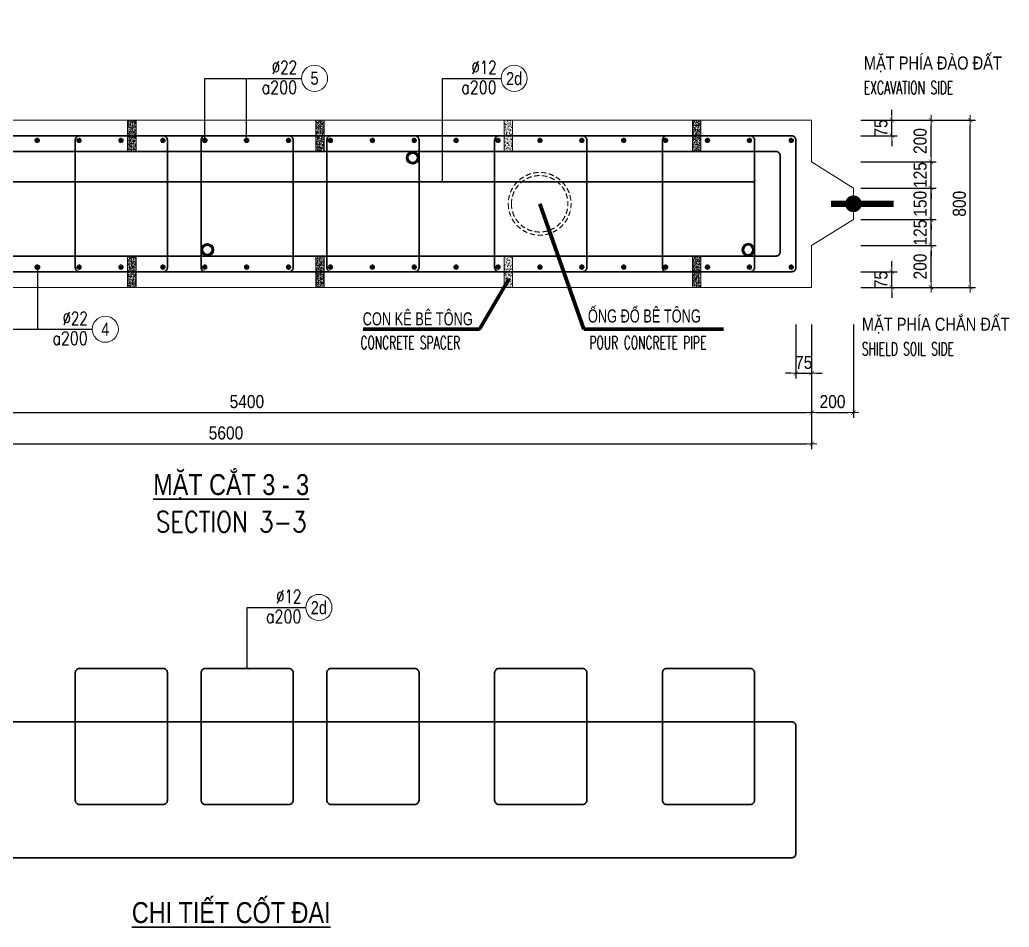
# Model space of a CAD drawing. Header units: millimetres. Extents: x -642477 to 1168880, y -27982 to 330379.
# Drawn here: x 269830 to 284021, y 69044 to 82064 of the extents above; entities that cross this region are included whole.
import ezdxf
from ezdxf.enums import TextEntityAlignment as Align

# ---------------------------------------------------------------- set-up
doc = ezdxf.new("R2010")
doc.units = ezdxf.units.MM
doc.linetypes.add('HIDDEN', pattern=[0.375, 0.25, -0.125])
doc.linetypes.add('HIDDEN2', pattern=[4.7625, 3.175, -1.5875])
doc.layers.get('0').update_dxf_attribs({"lineweight": 20})
doc.layers.get('Defpoints').update_dxf_attribs({"color": 151, "lineweight": 9})
for name, color, linetype, lineweight in [('NDC_S_BEAM', 3, 'HIDDEN2', 20), ('NDC_S_BREAK-LINE', 1, 'Continuous', 15), ('NDC_S_DIAPHGRAM WALL', 3, 'Continuous', 20), ('NDC_S_DIM', 1, 'Continuous', 15), ('NDC_S_ENG TITLE', 3, 'Continuous', 20), ('NDC_S_HATCH MATERIAL', 8, 'Continuous', 13), ('NDC_S_LEADER', 1, 'Continuous', 15), ('NDC_S_LEVEL TEXT', 7, 'Continuous', 20), ('NDC_S_REBAR', 4, 'Continuous', 35), ('NDC_S_VN TEXT', 7, 'Continuous', 20), ('NDC_S_VN TITLE', 6, 'Continuous', 35)]:
    doc.layers.add(name, color=color, linetype=linetype, lineweight=lineweight)
doc.layers.add('NDC_S_REBAR DES.', color=2, linetype='Continuous')
doc.styles.add('ARIAL', font='arial.ttf', dxfattribs={"width": 0.8})
doc.styles.add('NDC_ARIAL', font='arial.ttf', dxfattribs={"width": 0.85})
doc.styles.add('NDC_DIM', font='', dxfattribs={"width": 0.75})
doc.styles.add('NDC_EN TXT', font='romans.shx', dxfattribs={"width": 0.8})
doc.styles.get('NDC_DIM').set_extended_font_data('Dotum')
doc.dimstyles.new('A1-NDC-1-25 (x3)', dxfattribs={"dimscale": 75, "dimtxt": 2.5, "dimasz": 1, "dimexe": 1, "dimexo": 0, "dimgap": 0.8, "dimtad": 1, "dimdec": 0, "dimlfac": 0.333333, "dimdsep": 46, "dimtxsty": 'NDC_ARIAL', "dimblk": 'DIMMARK', "dimcen": 49999.938995, "dimdle": 1.5, "dimclrd": 1, "dimclre": 1, "dimclrt": 3, "dimadec": 0, "dimazin": 0, "dimtfac": 1, "dimtdec": 0, "dimtix": 1, "dimtmove": 2, "dimatfit": 3, "dimfxl": 1, "dimarcsym": 0})
doc.dimstyles.new('NDC_dim_25', dxfattribs={"dimscale": 25, "dimtxt": 2.2, "dimasz": 1.5, "dimexe": 1.5, "dimexo": 2.5, "dimgap": 1, "dimtad": 1, "dimdec": 0, "dimzin": 0, "dimdsep": 46, "dimtxsty": 'NDC_DIM', "dimblk": 'DIMMARK', "dimcen": 0.09, "dimdle": 1.2, "dimclrd": 1, "dimclre": 1, "dimclrt": 3, "dimadec": 0, "dimazin": 0, "dimtfac": 1, "dimtdec": 0, "dimtix": 1, "dimtofl": 0, "dimtmove": 0, "dimatfit": 3, "dimfxl": 6, "dimfxlon": 1, "dimtolj": 1, "dimtzin": 0, "dimarcsym": 0})

# ---------------------------------------------------------------- blocks, each defined once
blk = doc.blocks.new('TV_001')
at = {"layer": 'NDC_S_DIAPHGRAM WALL', "ltscale": 0.01}
for p, q in [((21086.6, 15963.3), (21044.1, 15767.9)), ((21044.1, 15767.9), (20822.1, 15688.3)), ((20822.1, 15688.3), (20790.3, 15541.7)), ((20790.3, 15541.7), (20959.2, 15377)), ((20959.2, 15377), (20916.7, 15181.6)), ((20916.7, 15181.6), (26388.8, 13991.9))]:
    blk.add_line(p, q, dxfattribs=at)
for points in [[(26558.8, 14773.6), (21086.6, 15963.3)], [(26558.8, 14773.6), (26516.3, 14578.2), (26294.3, 14498.5), (26262.4, 14352), (26431.3, 14187.3), (26388.8, 13991.9)]]:
    blk.add_lwpolyline(points, dxfattribs=at)
at = {"layer": 'NDC_S_DIAPHGRAM WALL', "ltscale": 50, "const_width": 30}
for points in [[(20911.1, 15592.2), (20618, 15655.9)], [(26383.3, 14402.4), (26090.1, 14466.2)]]:
    blk.add_lwpolyline(points, dxfattribs=at)
at = {"layer": 'NDC_S_DIAPHGRAM WALL', "ltscale": 50, "const_width": 40}
for points in [[(20825.8, 15610.7, -1), (20786.7, 15619.2, -1)], [(26297.9, 14421, -1), (26258.8, 14429.5, -1)]]:
    blk.add_lwpolyline(points, format="xyb", close=True, dxfattribs=at)
blk = doc.blocks.new('DIMMARK')
at = {"layer": 'NDC_S_DIM', "color": 1}
blk.add_line((-1.5, 0), (1, 0), dxfattribs=at)
at = {"layer": 'NDC_S_DIM', "color": 2, "const_width": 0.1}
blk.add_lwpolyline([(-0.42, -0.42), (0.42, 0.42)], dxfattribs=at)
blk = doc.blocks.new('Ong sieu am')
at = {"layer": 'NDC_S_HATCH MATERIAL'}
h = blk.add_hatch(dxfattribs=at)
h.set_pattern_fill('ANSI31', color=256, scale=20)
h.set_pattern_definition([(45, (0, 0), (-1.76776695, 1.76776695), [])])
h.paths.add_polyline_path([(-7119.3, 51158.9, 1), (-7179.3, 51158.9, 1)])
h.paths.add_polyline_path([(-7171.3, 51158.9, -1), (-7127.3, 51158.9, -1)], flags=16)
at = {"layer": 'NDC_S_REBAR DES.'}
for radius in [30, 22]:
    blk.add_circle((-7149.3, 51158.9), radius, dxfattribs=at)
blk = doc.blocks.new('ong do BT')
at = {"layer": 'NDC_S_HATCH MATERIAL', "linetype": 'HIDDEN', "ltscale": 100}
for radius in [150, 135]:
    blk.add_circle((-6323.7, 51237.8), radius, dxfattribs=at)
blk = doc.blocks.new('con ke BT')
at = {"layer": 'NDC_S_HATCH MATERIAL'}
h = blk.add_hatch(dxfattribs=at)
h.set_pattern_fill('AR-CONC', color=256, scale=2)
h.set_pattern_definition([(50, (0, 0), (14.3452037, -1.2550427), [1.5, -16.5]), (355, (0, 0), (-2.7750267, 15.0438427), [1.2, -13.2]), (100.451444, (1.195, -0.105), (11.570177, 13.7888), [1.274804, -14.0228422]), (46.1842, (0, 4), (21.3448266, -3.3103856), [2.25, -24.75]), (96.635635, (1.779, 3.724), (18.693239, 19.482372), [1.912207, -21.034275]), (351.184164, (0, 4), (18.693239, 19.482372), [1.8, -19.8]), (21, (2, 3), (11.938141, -8.0523778), [1.5, -16.5]), (326, (2, 3), (4.8663066, 14.503001), [1.2, -13.2]), (71.451445, (2.995, 2.329), (16.8044475, 6.450623), [1.274804, -14.0228422]), (37.5, (0, 0), (0.2431971, 6.6578771), [0, -13.04, 0, -13.4, 0, -13.25]), (7.5, (0, 0), (5.2613907, 7.8882342), [0, -7.64, 0, -12.74, 0, -5.05]), (327.5, (-4.46, 0), (10.6764487, -0.45109743), [0, -5, 0, -15.6, 0, -20.7]), (317.5, (-6.46, 0), (11.6637234, 2.0020996), [0, -6.5, 0, -10.36, 0, -14.7])])
h.paths.add_polyline_path([(-7076.9, 51430.9), (-7116.9, 51430.9), (-7116.9, 51280.9), (-7076.9, 51280.9)])
at = {"layer": 'NDC_S_BREAK-LINE'}
blk.add_lwpolyline([(-7116.9, 51430.9), (-7116.9, 51280.9), (-7076.9, 51280.9), (-7076.9, 51430.9)], close=True, dxfattribs=at)
blk = doc.blocks.new('*U2371')
at = {"layer": 'NDC_S_LEADER', "xscale": 3, "yscale": 3, "zscale": 3}
blk.add_blockref('con ke BT', (21291, -154068), dxfattribs=at)
blk = doc.blocks.new('*U2372')
at = {"layer": 'NDC_S_DIM', "color": 0, "linetype": 'ByBlock', "lineweight": -2, "transparency": 16777216}
for p in [(0, 0), (2700, 0), (5400, 0), (8100, 0), (10800, 0), (13500, 0)]:
    blk.add_blockref('*U2371', p, dxfattribs=at)
blk = doc.blocks.new('*U2373')
at = {"layer": 'NDC_S_LEADER', "xscale": 3, "yscale": 3, "zscale": 3}
blk.add_blockref('con ke BT', (21291, -154068), dxfattribs=at)
blk = doc.blocks.new('*U2374')
at = {"layer": 'NDC_S_DIM', "color": 0, "linetype": 'ByBlock', "lineweight": -2, "transparency": 16777216}
for p in [(0, 0), (2700, 0), (5400, 0), (8100, 0), (10800, 0), (13500, 0)]:
    blk.add_blockref('*U2373', p, dxfattribs=at)
blk = doc.blocks.new('*U366')
blk.add_circle((2.5, 0), 2.5)
at = {"layer": 'NDC_S_VN TEXT', "color": 3, "style": 'NDC_EN TXT'}
for tag, width, p in [('DK2', 0.75, (-0.85, 0.85)), ('KC2', 0.8, (-0.85, -2.97))]:
    blk.add_attdef(tag, text='', height=2.5, dxfattribs=dict(at, width=width)).set_placement(p, align=Align.RIGHT)
at = {"layer": 'NDC_S_VN TEXT', "color": 7, "style": 'ARIAL', "width": 0.8}
blk.add_attdef('SH3', text='', height=2.5, dxfattribs=at).set_placement((2.5, 0), align=Align.MIDDLE)
blk = doc.blocks.new('kata_block_THEP')
at = {"layer": 'NDC_S_REBAR', "color": 0}
for p, q in [((-0.5, 0), (0.5, 0)), ((-0.35, 0.35), (0.35, -0.35)), ((0.35, 0.35), (-0.35, -0.35)), ((0, 0.5), (0, -0.5))]:
    blk.add_line(p, q, dxfattribs=at)
at = {"layer": 'NDC_S_REBAR', "color": 0, "const_width": 0.0833}
blk.add_lwpolyline([(-0.5, 0, 1), (0.5, 0, 1), (-0.5, 0, 1)], format="xyb", dxfattribs=at)
blk = doc.blocks.new('*U2360')
at = {"layer": 'NDC_S_REBAR', "ltscale": 80, "xscale": 72, "yscale": 72, "zscale": 72}
blk.add_blockref('kata_block_THEP', (0, 0), dxfattribs=at)
blk = doc.blocks.new('*U2361')
at = {"layer": 'NDC_S_LEVEL TEXT', "color": 0, "linetype": 'ByBlock', "lineweight": -2, "transparency": 16777216}
for p in [(0, 0), (600.9, 0), (1201.8, 0), (1802.7, 0), (2403.6, 0), (3004.5, 0), (3605.4, 0), (4206.3, 0), (4807.2, 0), (5408.1, 0), (6009, 0), (6609.9, 0), (7210.8, 0), (7811.7, 0), (8412.6, 0), (9013.5, 0), (9614.4, 0), (10215.3, 0), (10816.2, 0), (11417.1, 0), (12018, 0), (12618.9, 0), (13219.8, 0), (13820.7, 0), (14421.6, 0), (15022.5, 0), (15623.4, 0), (16224.3, 0)]:
    blk.add_blockref('*U2360', p, dxfattribs=at)
blk = doc.blocks.new('*U2366')
at = {"layer": 'NDC_S_REBAR', "ltscale": 80, "xscale": 72, "yscale": 72, "zscale": 72}
blk.add_blockref('kata_block_THEP', (0, 0), dxfattribs=at)
blk = doc.blocks.new('*U2367')
at = {"layer": 'NDC_S_LEVEL TEXT', "color": 0, "linetype": 'ByBlock', "lineweight": -2, "transparency": 16777216}
for p in [(0, 0), (600.9, 0), (1201.8, 0), (1802.7, 0), (2403.6, 0), (3004.5, 0), (3605.4, 0), (4206.3, 0), (4807.2, 0), (5408.1, 0), (6009, 0), (6609.9, 0), (7210.8, 0), (7811.7, 0), (8412.6, 0), (9013.5, 0), (9614.4, 0), (10215.3, 0), (10816.2, 0), (11417.1, 0), (12018, 0), (12618.9, 0), (13219.8, 0), (13820.7, 0), (14421.6, 0), (15022.5, 0), (15623.4, 0), (16224.3, 0)]:
    blk.add_blockref('*U2366', p, dxfattribs=at)
blk = doc.blocks.new('*D2446')
at = {"layer": 'Defpoints', "color": 0, "ltscale": 100, "transparency": 16777216}
for p in [(281892, 78824), (282900, 78824), (281892, 78224)]:
    blk.add_point(p, dxfattribs=at)
at = {"layer": 'NDC_S_DIM', "color": 1, "lineweight": -2, "ltscale": 100, "transparency": 16777216}
for p, q in [((281892, 78824), (282975, 78824)), ((282900, 78299), (282900, 78749)), ((281892, 78224), (282975, 78224))]:
    blk.add_line(p, q, dxfattribs=at)
at = {"layer": 'NDC_S_DIM', "color": 1, "lineweight": -2, "ltscale": 100, "transparency": 16777216, "xscale": 75, "yscale": 75, "zscale": 75}
for p, rotation in [((282900, 78824), 90), ((282900, 78224), 270)]:
    blk.add_blockref('DIMMARK', p, dxfattribs=dict(at, rotation=rotation))
at = {"layer": 'NDC_S_DIM', "color": 3, "ltscale": 100, "transparency": 16777216, "insert": (282744, 78524), "char_height": 187.5, "attachment_point": 5, "rotation": 90, "style": 'NDC_ARIAL'}
blk.add_mtext('200', dxfattribs=at)
blk = doc.blocks.new('*D2447')
at = {"layer": 'Defpoints', "color": 0, "ltscale": 100, "transparency": 16777216}
for p in [(281892, 79199), (282900, 79199), (281892, 78824)]:
    blk.add_point(p, dxfattribs=at)
at = {"layer": 'NDC_S_DIM', "color": 1, "lineweight": -2, "ltscale": 100, "transparency": 16777216}
for p, q in [((282900, 79274), (282900, 79349)), ((281892, 79199), (282975, 79199)), ((282900, 78824), (282900, 79199)), ((281892, 78824), (282975, 78824)), ((282900, 78749), (282900, 78674))]:
    blk.add_line(p, q, dxfattribs=at)
at = {"layer": 'NDC_S_DIM', "color": 1, "lineweight": -2, "ltscale": 100, "transparency": 16777216, "xscale": 75, "yscale": 75, "zscale": 75}
for p, rotation in [((282900, 79199), 270), ((282900, 78824), 90)]:
    blk.add_blockref('DIMMARK', p, dxfattribs=dict(at, rotation=rotation))
at = {"layer": 'NDC_S_DIM', "color": 3, "ltscale": 100, "transparency": 16777216, "insert": (282744, 79011), "char_height": 187.5, "attachment_point": 5, "rotation": 90, "style": 'NDC_ARIAL'}
blk.add_mtext('125', dxfattribs=at)
blk = doc.blocks.new('*D2448')
at = {"layer": 'Defpoints', "color": 0, "ltscale": 100, "transparency": 16777216}
for p in [(281892, 79649), (282900, 79649), (281892, 79199)]:
    blk.add_point(p, dxfattribs=at)
at = {"layer": 'NDC_S_DIM', "color": 1, "lineweight": -2, "ltscale": 100, "transparency": 16777216}
for p, q in [((282900, 79724), (282900, 79799)), ((281892, 79649), (282975, 79649)), ((282900, 79199), (282900, 79649)), ((281892, 79199), (282975, 79199)), ((282900, 79124), (282900, 79049))]:
    blk.add_line(p, q, dxfattribs=at)
at = {"layer": 'NDC_S_DIM', "color": 1, "lineweight": -2, "ltscale": 100, "transparency": 16777216, "xscale": 75, "yscale": 75, "zscale": 75}
for p, rotation in [((282900, 79649), 270), ((282900, 79199), 90)]:
    blk.add_blockref('DIMMARK', p, dxfattribs=dict(at, rotation=rotation))
at = {"layer": 'NDC_S_DIM', "color": 3, "ltscale": 100, "transparency": 16777216, "insert": (282744, 79424), "char_height": 187.5, "attachment_point": 5, "rotation": 90, "style": 'NDC_ARIAL'}
blk.add_mtext('150', dxfattribs=at)
blk = doc.blocks.new('*D2449')
at = {"layer": 'Defpoints', "color": 0, "ltscale": 100, "transparency": 16777216}
for p in [(281892, 80024), (282900, 80024), (281892, 79649)]:
    blk.add_point(p, dxfattribs=at)
at = {"layer": 'NDC_S_DIM', "color": 1, "lineweight": -2, "ltscale": 100, "transparency": 16777216}
for p, q in [((282900, 80099), (282900, 80174)), ((281892, 80024), (282975, 80024)), ((282900, 79649), (282900, 80024)), ((281892, 79649), (282975, 79649)), ((282900, 79574), (282900, 79499))]:
    blk.add_line(p, q, dxfattribs=at)
at = {"layer": 'NDC_S_DIM', "color": 1, "lineweight": -2, "ltscale": 100, "transparency": 16777216, "xscale": 75, "yscale": 75, "zscale": 75}
for p, rotation in [((282900, 80024), 270), ((282900, 79649), 90)]:
    blk.add_blockref('DIMMARK', p, dxfattribs=dict(at, rotation=rotation))
at = {"layer": 'NDC_S_DIM', "color": 3, "ltscale": 100, "transparency": 16777216, "insert": (282744, 79836), "char_height": 187.5, "attachment_point": 5, "rotation": 90, "style": 'NDC_ARIAL'}
blk.add_mtext('125', dxfattribs=at)
blk = doc.blocks.new('*D2450')
at = {"layer": 'Defpoints', "color": 0, "ltscale": 100, "transparency": 16777216}
for p in [(281892, 80624), (282900, 80624), (281892, 80024)]:
    blk.add_point(p, dxfattribs=at)
at = {"layer": 'NDC_S_DIM', "color": 1, "lineweight": -2, "ltscale": 100, "transparency": 16777216}
for p, q in [((281892, 80624), (282975, 80624)), ((282900, 80099), (282900, 80549)), ((281892, 80024), (282975, 80024))]:
    blk.add_line(p, q, dxfattribs=at)
at = {"layer": 'NDC_S_DIM', "color": 1, "lineweight": -2, "ltscale": 100, "transparency": 16777216, "xscale": 75, "yscale": 75, "zscale": 75}
for p, rotation in [((282900, 80624), 90), ((282900, 80024), 270)]:
    blk.add_blockref('DIMMARK', p, dxfattribs=dict(at, rotation=rotation))
at = {"layer": 'NDC_S_DIM', "color": 3, "ltscale": 100, "transparency": 16777216, "insert": (282744, 80324), "char_height": 187.5, "attachment_point": 5, "rotation": 90, "style": 'NDC_ARIAL'}
blk.add_mtext('200', dxfattribs=at)
blk = doc.blocks.new('*D2451')
at = {"layer": 'Defpoints', "color": 0, "ltscale": 100, "transparency": 16777216}
for p in [(281892, 80624), (283463, 80624), (281892, 78224)]:
    blk.add_point(p, dxfattribs=at)
at = {"layer": 'NDC_S_DIM', "color": 1, "lineweight": -2, "ltscale": 100, "transparency": 16777216}
for p, q in [((281892, 80624), (283538, 80624)), ((283463, 78299), (283463, 80549)), ((281892, 78224), (283538, 78224))]:
    blk.add_line(p, q, dxfattribs=at)
at = {"layer": 'NDC_S_DIM', "color": 1, "lineweight": -2, "ltscale": 100, "transparency": 16777216, "xscale": 75, "yscale": 75, "zscale": 75}
for p, rotation in [((283463, 80624), 90), ((283463, 78224), 270)]:
    blk.add_blockref('DIMMARK', p, dxfattribs=dict(at, rotation=rotation))
at = {"layer": 'NDC_S_DIM', "color": 3, "ltscale": 100, "transparency": 16777216, "insert": (283307, 79424), "char_height": 187.5, "attachment_point": 5, "rotation": 90, "style": 'NDC_ARIAL'}
blk.add_mtext('800', dxfattribs=at)
blk = doc.blocks.new('*D2452')
at = {"layer": 'Defpoints', "color": 0, "ltscale": 100, "transparency": 16777216}
for p in [(281892, 78449), (282338, 78449), (281892, 78224)]:
    blk.add_point(p, dxfattribs=at)
at = {"layer": 'NDC_S_DIM', "color": 1, "lineweight": -2, "ltscale": 100, "transparency": 16777216}
for p, q in [((282338, 78524), (282338, 78599)), ((281892, 78449), (282413, 78449)), ((282338, 78224), (282338, 78449)), ((281892, 78224), (282413, 78224)), ((282338, 78149), (282338, 78074))]:
    blk.add_line(p, q, dxfattribs=at)
at = {"layer": 'NDC_S_DIM', "color": 1, "lineweight": -2, "ltscale": 100, "transparency": 16777216, "xscale": 75, "yscale": 75, "zscale": 75}
for p, rotation in [((282338, 78449), 270), ((282338, 78224), 90)]:
    blk.add_blockref('DIMMARK', p, dxfattribs=dict(at, rotation=rotation))
at = {"layer": 'NDC_S_DIM', "color": 3, "ltscale": 100, "transparency": 16777216, "insert": (282182, 78336), "char_height": 187.5, "attachment_point": 5, "rotation": 90, "style": 'NDC_ARIAL'}
blk.add_mtext('75', dxfattribs=at)
blk = doc.blocks.new('*D2453')
at = {"layer": 'Defpoints', "color": 0, "ltscale": 100, "transparency": 16777216}
for p in [(281892, 80624), (282338, 80624), (281892, 80399)]:
    blk.add_point(p, dxfattribs=at)
at = {"layer": 'NDC_S_DIM', "color": 1, "lineweight": -2, "ltscale": 100, "transparency": 16777216}
for p, q in [((282338, 80699), (282338, 80774)), ((281892, 80624), (282413, 80624)), ((282338, 80399), (282338, 80624)), ((281892, 80399), (282413, 80399)), ((282338, 80324), (282338, 80249))]:
    blk.add_line(p, q, dxfattribs=at)
at = {"layer": 'NDC_S_DIM', "color": 1, "lineweight": -2, "ltscale": 100, "transparency": 16777216, "xscale": 75, "yscale": 75, "zscale": 75}
for p, rotation in [((282338, 80624), 270), ((282338, 80399), 90)]:
    blk.add_blockref('DIMMARK', p, dxfattribs=dict(at, rotation=rotation))
at = {"layer": 'NDC_S_DIM', "color": 3, "ltscale": 100, "transparency": 16777216, "insert": (282182, 80511), "char_height": 187.5, "attachment_point": 5, "rotation": 90, "style": 'NDC_ARIAL'}
blk.add_mtext('75', dxfattribs=at)
blk = doc.blocks.new('*D2455')
at = {"layer": 'Defpoints', "color": 0, "ltscale": 100, "transparency": 16777216}
for p in [(280962, 77694), (281187, 77694), (281187, 76992)]:
    blk.add_point(p, dxfattribs=at)
at = {"layer": 'NDC_S_DIM', "color": 1, "lineweight": -2, "ltscale": 100, "transparency": 16777216}
for p, q in [((280962, 77694), (280962, 76917)), ((281187, 77694), (281187, 76917)), ((280887, 76992), (280812, 76992)), ((280962, 76992), (281187, 76992)), ((281262, 76992), (281337, 76992))]:
    blk.add_line(p, q, dxfattribs=at)
at = {"layer": 'NDC_S_DIM', "color": 1, "lineweight": -2, "ltscale": 100, "transparency": 16777216, "xscale": 75, "yscale": 75, "zscale": 75}
blk.add_blockref('DIMMARK', (280962, 76992), dxfattribs=at)
at = {"layer": 'NDC_S_DIM', "color": 1, "lineweight": -2, "ltscale": 100, "transparency": 16777216, "xscale": 75, "yscale": 75, "zscale": 75, "rotation": 180}
blk.add_blockref('DIMMARK', (281187, 76992), dxfattribs=at)
at = {"layer": 'NDC_S_DIM', "color": 3, "ltscale": 100, "transparency": 16777216, "insert": (281074, 77147), "char_height": 187.5, "attachment_point": 5, "style": 'NDC_ARIAL'}
blk.add_mtext('75', dxfattribs=at)
blk = doc.blocks.new('*D2457')
at = {"layer": 'Defpoints', "color": 0, "ltscale": 100, "transparency": 16777216}
for p in [(264987, 77694), (281187, 77694), (281187, 76429)]:
    blk.add_point(p, dxfattribs=at)
at = {"layer": 'NDC_S_DIM', "color": 1, "lineweight": -2, "ltscale": 100, "transparency": 16777216}
for p, q in [((264987, 77694), (264987, 76354)), ((281187, 77694), (281187, 76354)), ((265062, 76429), (281112, 76429))]:
    blk.add_line(p, q, dxfattribs=at)
at = {"layer": 'NDC_S_DIM', "color": 1, "lineweight": -2, "ltscale": 100, "transparency": 16777216, "xscale": 75, "yscale": 75, "zscale": 75, "rotation": 180}
blk.add_blockref('DIMMARK', (264987, 76429), dxfattribs=at)
at = {"layer": 'NDC_S_DIM', "color": 1, "lineweight": -2, "ltscale": 100, "transparency": 16777216, "xscale": 75, "yscale": 75, "zscale": 75}
blk.add_blockref('DIMMARK', (281187, 76429), dxfattribs=at)
at = {"layer": 'NDC_S_DIM', "color": 3, "ltscale": 100, "transparency": 16777216, "insert": (273087, 76585), "char_height": 187.5, "attachment_point": 5, "style": 'NDC_ARIAL'}
blk.add_mtext('5400', dxfattribs=at)
blk = doc.blocks.new('*D2458')
at = {"layer": 'Defpoints', "color": 0, "ltscale": 100, "transparency": 16777216}
for p in [(281187, 77694), (281787, 77694), (281787, 76429)]:
    blk.add_point(p, dxfattribs=at)
at = {"layer": 'NDC_S_DIM', "color": 1, "lineweight": -2, "ltscale": 100, "transparency": 16777216}
for p, q in [((281187, 77694), (281187, 76354)), ((281787, 77694), (281787, 76354)), ((281262, 76429), (281712, 76429))]:
    blk.add_line(p, q, dxfattribs=at)
at = {"layer": 'NDC_S_DIM', "color": 1, "lineweight": -2, "ltscale": 100, "transparency": 16777216, "xscale": 75, "yscale": 75, "zscale": 75, "rotation": 180}
blk.add_blockref('DIMMARK', (281187, 76429), dxfattribs=at)
at = {"layer": 'NDC_S_DIM', "color": 1, "lineweight": -2, "ltscale": 100, "transparency": 16777216, "xscale": 75, "yscale": 75, "zscale": 75}
blk.add_blockref('DIMMARK', (281787, 76429), dxfattribs=at)
at = {"layer": 'NDC_S_DIM', "color": 3, "ltscale": 100, "transparency": 16777216, "insert": (281487, 76585), "char_height": 187.5, "attachment_point": 5, "style": 'NDC_ARIAL'}
blk.add_mtext('200', dxfattribs=at)
blk = doc.blocks.new('*D2459')
at = {"layer": 'Defpoints', "color": 0, "ltscale": 100, "transparency": 16777216}
for p in [(264387, 77694), (281187, 77694), (281187, 75979)]:
    blk.add_point(p, dxfattribs=at)
at = {"layer": 'NDC_S_DIM', "color": 1, "lineweight": -2, "ltscale": 100, "transparency": 16777216}
for p, q in [((264387, 77694), (264387, 75904)), ((281187, 77694), (281187, 75904)), ((264462, 75979), (281112, 75979))]:
    blk.add_line(p, q, dxfattribs=at)
at = {"layer": 'NDC_S_DIM', "color": 1, "lineweight": -2, "ltscale": 100, "transparency": 16777216, "xscale": 75, "yscale": 75, "zscale": 75, "rotation": 180}
blk.add_blockref('DIMMARK', (264387, 75979), dxfattribs=at)
at = {"layer": 'NDC_S_DIM', "color": 1, "lineweight": -2, "ltscale": 100, "transparency": 16777216, "xscale": 75, "yscale": 75, "zscale": 75}
blk.add_blockref('DIMMARK', (281187, 75979), dxfattribs=at)
at = {"layer": 'NDC_S_DIM', "color": 3, "ltscale": 100, "transparency": 16777216, "insert": (272787, 76135), "char_height": 187.5, "attachment_point": 5, "style": 'NDC_ARIAL'}
blk.add_mtext('5600', dxfattribs=at)

msp = doc.modelspace()

# ---------------------------------------------------------------- linework, layer by layer
at = {"layer": 'NDC_S_REBAR'}
for points in [[(265782.2, 79298.2), (264639.8, 78581.3, 0.2585925), (264611.6, 78530.4), (264611.6, 78508.9, 0.4142136), (264671.6, 78448.9), (280901.6, 78448.9, 0.4142136), (280961.6, 78508.9), (280961.6, 80338.9, 0.4142136), (280901.6, 80398.9), (264671.6, 80398.9, 0.4142136), (264611.6, 80338.9), (264611.6, 80323.1, 0.2239077), (264633.4, 80276.8), (265771, 79555.9)], [(265782.2, 70890.8), (264639.8, 70173.9, 0.2585925), (264611.6, 70123), (264611.6, 70101.5, 0.4142136), (264671.6, 70041.5), (280901.6, 70041.5, 0.4142136), (280961.6, 70101.5), (280961.6, 71931.5, 0.4142136), (280901.6, 71991.5), (264671.6, 71991.5, 0.4142136), (264611.6, 71931.5), (264611.6, 71915.7, 0.2239077), (264633.4, 71869.4), (265771, 71148.5)]]:
    msp.add_lwpolyline(points, format="xyb", dxfattribs=at)
for points in [[(270685.5, 80398.9), (271886.8, 80398.9, -0.4142136), (271946.8, 80338.9), (271946.8, 78508.9, -0.4142136), (271886.8, 78448.9), (270685.5, 78448.9, -0.4142136), (270625.5, 78508.9), (270625.5, 80338.9, -0.4142136)], [(272490, 80398.9), (273691.3, 80398.9, -0.4142136), (273751.3, 80338.9), (273751.3, 78508.9, -0.4142136), (273691.3, 78448.9), (272490, 78448.9, -0.4142136), (272430, 78508.9), (272430, 80338.9, -0.4142136)], [(274294.5, 80398.9), (275495.8, 80398.9, -0.4142136), (275555.8, 80338.9), (275555.8, 78508.9, -0.4142136), (275495.8, 78448.9), (274294.5, 78448.9, -0.4142136), (274234.5, 78508.9), (274234.5, 80338.9, -0.4142136)], [(276700.5, 80398.9), (277901.8, 80398.9, -0.4142136), (277961.8, 80338.9), (277961.8, 78508.9, -0.4142136), (277901.8, 78448.9), (276700.5, 78448.9, -0.4142136), (276640.5, 78508.9), (276640.5, 80338.9, -0.4142136)], [(279106.5, 80398.9), (280307.8, 80398.9, -0.4142136), (280367.8, 80338.9), (280367.8, 78508.9, -0.4142136), (280307.8, 78448.9), (279106.5, 78448.9, -0.4142136), (279046.5, 78508.9), (279046.5, 80338.9, -0.4142136)], [(265721.6, 80173.9), (280676.6, 80173.9, -0.4142136), (280736.6, 80113.9), (280736.6, 78733.9, -0.4142136), (280676.6, 78673.9), (265721.6, 78673.9, -0.4142136), (265661.6, 78733.9), (265661.6, 80113.9, -0.4142136)], [(270685.5, 72755.2), (271886.8, 72755.2, -0.4142136), (271946.8, 72695.2), (271946.8, 70865.2, -0.4142136), (271886.8, 70805.2), (270685.5, 70805.2, -0.4142136), (270625.5, 70865.2), (270625.5, 72695.2, -0.4142136)], [(272490, 72755.2), (273691.3, 72755.2, -0.4142136), (273751.3, 72695.2), (273751.3, 70865.2, -0.4142136), (273691.3, 70805.2), (272490, 70805.2, -0.4142136), (272430, 70865.2), (272430, 72695.2, -0.4142136)], [(274294.5, 72755.2), (275495.8, 72755.2, -0.4142136), (275555.8, 72695.2), (275555.8, 70865.2, -0.4142136), (275495.8, 70805.2), (274294.5, 70805.2, -0.4142136), (274234.5, 70865.2), (274234.5, 72695.2, -0.4142136)], [(276700.5, 72755.2), (277901.8, 72755.2, -0.4142136), (277961.8, 72695.2), (277961.8, 70865.2, -0.4142136), (277901.8, 70805.2), (276700.5, 70805.2, -0.4142136), (276640.5, 70865.2), (276640.5, 72695.2, -0.4142136)], [(279106.5, 72755.2), (280307.8, 72755.2, -0.4142136), (280367.8, 72695.2), (280367.8, 70865.2, -0.4142136), (280307.8, 70805.2), (279106.5, 70805.2, -0.4142136), (279046.5, 70865.2), (279046.5, 72695.2, -0.4142136)]]:
    msp.add_lwpolyline(points, format="xyb", close=True, dxfattribs=at)

# ---------------------------------------------------------------- block references
at = {"layer": 'NDC_S_BEAM', "xscale": -3, "yscale": 3, "zscale": 3, "rotation": 347.733965496706}
msp.add_blockref('TV_001', (332828.1, 20387.4), dxfattribs=at)
at = {"layer": 'NDC_S_DIM', "ltscale": 80, "xscale": 75, "yscale": 75, "zscale": 75}
for p, values in [((273870.1, 81223.9), {'SH3': '5', 'DK2': '%%c22', 'KC2': 'a200'}), ((276732.9, 81223.9), {'SH3': '2d', 'DK2': '%%c12', 'KC2': 'a200'}), ((270868.3, 77623.9), {'SH3': '4', 'DK2': '%%c22', 'KC2': 'a200'}), ((273932.3, 73632.2), {'SH3': '2d', 'DK2': '%%c12', 'KC2': 'a200'})]:
    msp.add_blockref('*U366', p, dxfattribs=at).add_auto_attribs(values)
at = {"layer": 'NDC_S_DIM'}
for name, p in [('*U2372', (266036.6, 80398.9)), ('*U2374', (266036.6, 78448.9))]:
    msp.add_blockref(name, p, dxfattribs=at)
at = {"layer": 'NDC_S_LEADER', "yscale": 3, "zscale": 3}
for name, p, xscale in [('Ong sieu am', (296913.7, -73392.7), 3), ('ong do BT', (258315.4, -74289.6), -3), ('Ong sieu am', (293967.9, -74712.7), 3)]:
    msp.add_blockref(name, p, dxfattribs=dict(at, xscale=xscale))
at = {"layer": 'NDC_S_LEADER', "xscale": -3, "yscale": 3, "zscale": 3, "rotation": 180}
msp.add_blockref('Ong sieu am', (301725.7, 232240.4), dxfattribs=at)
at = {"layer": 'NDC_S_LEVEL TEXT'}
msp.add_blockref('*U2367', (264671.1, 80332.9), dxfattribs=at)
at = {"layer": 'NDC_S_LEVEL TEXT', "extrusion": (0, 0, -1), "zscale": -1, "rotation": 180}
msp.add_blockref('*U2361', (-264671.1, 78514.9), dxfattribs=at)

# ---------------------------------------------------------------- texts
at = {"layer": 'NDC_S_ENG TITLE', "style": 'NDC_EN TXT', "width": 0.6}
for s, p in [('EXCAVATION SIDE', (281936.3, 81089.5)), ('CONCRETE SPACER', (274714.4, 77430.2)), ('POUR CONCRETE PIPE', (277999.7, 77430.2)), ('SHIELD SOIL SIDE', (281907.2, 77341))]:
    msp.add_text(s, height=187.5, dxfattribs=at).set_placement(p, align=Align.MIDDLE_LEFT)
at = {"layer": 'NDC_S_ENG TITLE', "style": 'NDC_EN TXT', "width": 0.8}
msp.add_text('SECTION 3-3', height=300, dxfattribs=at).set_placement((272862, 74860.2), align=Align.MIDDLE)
at = {"layer": 'NDC_S_LEVEL TEXT', "style": 'NDC_ARIAL'}
for s, width, p in [('MẶT PHÍA ĐÀO ĐẤT', 0.8, (281936.3, 81444.2)), ('CON KÊ BÊ TÔNG', 0.7, (274748.3, 77773)), ('ỐNG ĐỔ BÊ TÔNG', 0.7, (277978.2, 77814.3)), ('MẶT PHÍA CHẮN ĐẤT', 0.8, (281907.2, 77695.7))]:
    msp.add_text(s, height=187.5, dxfattribs=dict(at, width=width)).set_placement(p, align=Align.MIDDLE_LEFT)
at = {"layer": 'NDC_S_VN TITLE', "style": 'NDC_ARIAL', "width": 0.8}
for s, p in [('%%UMẶT CẮT 3 - 3', (272862, 75406.8)), ('%%UCHI TIẾT CỐT ĐAI', (272862, 69297.3))]:
    msp.add_text(s, height=300, dxfattribs=at).set_placement(p, align=Align.MIDDLE)

# ---------------------------------------------------------------- dimensions: what is measured, and where the dimension line sits
at = {"layer": 'NDC_S_DIM', "ltscale": 100}
for base, p1, p2, picture, middle in [((282337.5, 80623.9), (281892.3, 80398.9), (281892.3, 80623.9), '*D2453', (282182.2, 80511.4)), ((282900, 80623.9), (281892.3, 80023.9), (281892.3, 80623.9), '*D2450', (282744.3, 80323.9)), ((283462.5, 80623.9), (281892.3, 78223.9), (281892.3, 80623.9), '*D2451', (283306.8, 79423.9)), ((282900, 80023.9), (281892.3, 79648.9), (281892.3, 80023.9), '*D2449', (282744.3, 79836.4)), ((282900, 79648.9), (281892.3, 79198.9), (281892.3, 79648.9), '*D2448', (282744.3, 79423.9)), ((282900, 79198.9), (281892.3, 78823.9), (281892.3, 79198.9), '*D2447', (282744.3, 79011.4)), ((282900, 78823.9), (281892.3, 78223.9), (281892.3, 78823.9), '*D2446', (282744.3, 78523.9)), ((282337.5, 78448.9), (281892.3, 78223.9), (281892.3, 78448.9), '*D2452', (282182.2, 78336.4))]:
    dim = msp.add_linear_dim(base=base, p1=p1, p2=p2, angle=90, dimstyle='A1-NDC-1-25 (x3)', dxfattribs=at)
    dim.commit()
    dim.dimension.update_dxf_attribs({"geometry": picture, "text_midpoint": middle})
for base, p1, p2, picture, middle in [((281186.6, 75979.2), (264386.6, 77694.3), (281186.6, 77694.3), '*D2459', (272786.6, 76134.9)), ((281186.6, 76429.2), (264986.6, 77694.3), (281186.6, 77694.3), '*D2457', (273086.6, 76584.9)), ((281186.6, 76991.7), (280961.6, 77694.3), (281186.6, 77694.3), '*D2455', (281074.1, 77147)), ((281786.6, 76429.2), (281186.6, 77694.3), (281786.6, 77694.3), '*D2458', (281486.6, 76584.9))]:
    dim = msp.add_linear_dim(base=base, p1=p1, p2=p2, dimstyle='A1-NDC-1-25 (x3)', dxfattribs=at)
    dim.commit()
    dim.dimension.update_dxf_attribs({"geometry": picture, "text_midpoint": middle})

# ---------------------------------------------------------------- leaders
at = {"layer": 'NDC_S_LEADER'}
for points, override in [([(272482.8, 80332.9), (272482.8, 81223.9), (273569.5, 81223.9)], {"dimasz": 2.5, "dimldrblk": 'DotBlank'}), ([(273083.7, 80332.9), (273083.7, 81223.9), (273870.1, 81223.9)], {"dimasz": 2.5, "dimldrblk": 'DotBlank'}), ([(275891.2, 79738.1), (275891.2, 81223.9), (276732.9, 81223.9)], {"dimldrblk": 'ArchTick'}), ([(267134.8, 79738.1), (280359, 79738.1)], {"dimldrblk": 'ArchTick'}), ([(280367.8, 79738.1), (267138.1, 79738.1)], {"dimldrblk": 'ArchTick'}), ([(269540.8, 79738.1), (280359, 79738.1)], {"dimldrblk": 'ArchTick'}), ([(271946.8, 79738.1), (280359, 79738.1)], {"dimldrblk": 'ArchTick'}), ([(273746.9, 79738.1), (280359, 79738.1)], {"dimldrblk": 'ArchTick'}), ([(275555.8, 79738.1), (280359, 79738.1)], {"dimldrblk": 'ArchTick'}), ([(277957.4, 79738.1), (280359, 79738.1)], {"dimldrblk": 'ArchTick'}), ([(277286.6, 79423.9), (277921.9, 77623.9), (279923.3, 77623.9)], {"dimasz": 4.5, "dimlwd": 65533}), ([(269478.3, 78514.9), (269478.3, 77623.9), (270868.3, 77623.9)], {"dimasz": 2.5, "dimldrblk": 'DotBlank'}), ([(270081.9, 78514.9), (270081.9, 77623.9), (270868.3, 77623.9)], {"dimasz": 2.5, "dimldrblk": 'DotBlank'}), ([(276841.8, 78344.7), (276425.8, 77623.9), (274753.8, 77623.9)], {"dimasz": 4.5, "dimlwd": 65533}), ([(273090.7, 72755.2), (273090.7, 73632.2), (273932.3, 73632.2)], {"dimldrblk": 'ArchTick'})]:
    msp.add_leader(points, dimstyle='NDC_dim_25', override=override, dxfattribs=at)

doc.saveas('drawing.dxf')
